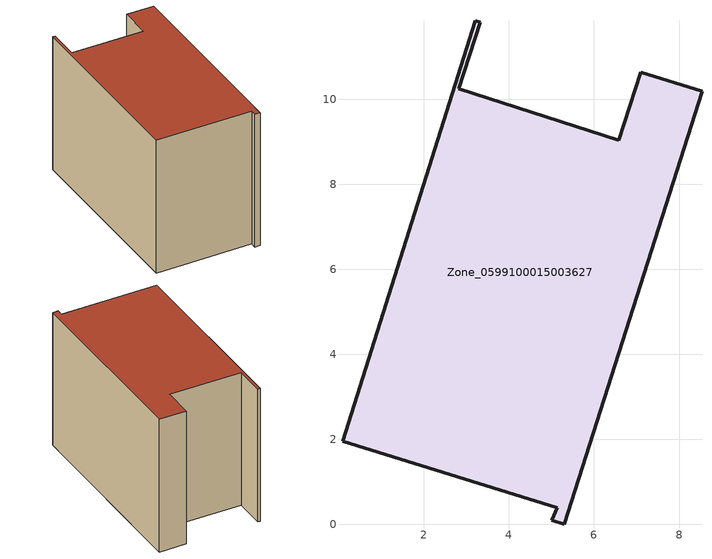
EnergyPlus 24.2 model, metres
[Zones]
Zone_0599100015003627
 floor ground (C_G): 5.13,0.39 0.08,1.96 3.2,11.85 3.33,11.81 2.82,10.24 6.58,9.03 7.09,10.64 8.54,10.19 5.3,0 5.01,0.09 z0.86
 wall outside (C_F): 7.09,10.64 6.58,9.03 2.82,10.24 3.33,11.81 3.2,11.85 0.08,1.96 5.13,0.39 5.01,0.09 5.3,0 8.54,10.19 7.09,10.64 z0.86:8.56
 roof outside (C_R): 0.08,1.96 5.13,0.39 5.01,0.09 5.3,0 8.54,10.19 7.09,10.64 6.58,9.03 2.82,10.24 3.33,11.81 3.2,11.85 z8.56
[BUILDING]
Pand.0599100015003627: North Axis=0; Terrain=City; Loads Convergence Tolerance Value=0.04; Temperature Convergence Tolerance Value=0.4; Solar Distribution=FullExterior; Maximum Number of Warmup Days=25; Minimum Number of Warmup Days=1
[Site:Location]
Rotterdam.The.Hague.AP_ZH_NLD Design_Conditions: Latitude=51.96; Longitude=4.45; Time Zone=1; Elevation=-4.5
[SITE:GROUNDTEMPERATURE:BUILDINGSURFACE]
18, 18, 18, 18, 18, 18, 18, 18, 18, 18, 18, 18
[MATERIAL] Thermal Absorptance=0.9; Solar Absorptance=0.7; Visible Absorptance=0.7
Name | Roughness | Thickness | Conductivity | Density | Specific Heat
G.TI.1965-1974 | MediumSmooth | 0.15 | 0.882353 | 540 | 1210
F.TI.1965-1974 | Rough | 0.3 | 0.697674 | 1920 | 840
R.TI.1965-1974 | MediumRough | 0.2 | 0.232558 | 1500 | 1000
[CONSTRUCTION]
C_G: G.TI.1965-1974
C_F: F.TI.1965-1974
C_R: R.TI.1965-1974
[ZONE]
Zone_0599100015003627: Type=1; Multiplier=1; Ceiling Height=Autocalculate; Volume=Autocalculate; Floor Area=autocalculate; Part of Total Floor Area=Yes
[ZONEINFILTRATION:DESIGNFLOWRATE]
Infil_Zone_0599100015003627: Zone or ZoneList or Space or SpaceList=Zone_0599100015003627; Schedule=AlwaysOn; Design Flow Rate Calculation Method=Flow/Area; Flow Rate per Floor Area=0.003; Constant Term Coefficient=1; Temperature Term Coefficient=0; Velocity Term Coefficient=0; Velocity Squared Term Coefficient=0
[HVACTEMPLATE:ZONE:IDEALLOADSAIRSYSTEM]
Zone_0599100015003627: Maximum Heating Supply Air Temperature=50; Minimum Cooling Supply Air Temperature=13; Maximum Heating Supply Air Humidity Ratio=0.0156; Minimum Cooling Supply Air Humidity Ratio=0.0077; Heating Limit=NoLimit; Cooling Limit=NoLimit; Dehumidification Control Type=ConstantSensibleHeatRatio; Cooling Sensible Heat Ratio=0.7; Dehumidification Setpoint=60; Humidification Control Type=None; Humidification Setpoint=30; Outdoor Air Method=None; Outdoor Air Flow Rate per Person=0.00944; Outdoor Air Flow Rate per Zone Floor Area=0; Outdoor Air Flow Rate per Zone=0; Demand Controlled Ventilation Type=None; Outdoor Air Economizer Type=NoEconomizer; Heat Recovery Type=None; Sensible Heat Recovery Effectiveness=0.7; Latent Heat Recovery Effectiveness=0.65
[ZONECONTROL:THERMOSTAT]
ThermostatControl_Zone_0599100015003627: Zone or ZoneList=Zone_0599100015003627; Control Type Schedule=DualSetpointControlType; Control 1=Thermostat_Zone_0599100015003627; Temperature Difference Between Cutout And Setpoint=0
[THERMOSTATSETPOINT:DUALSETPOINT]
Thermostat_Zone_0599100015003627: Heating Setpoint Temperature Schedule=HeatingSetpoint_Zone_0599100015003627; Cooling Setpoint Temperature Schedule=CoolingSetpoint_Zone_0599100015003627
[SCHEDULE:COMPACT]
HeatingSetpoint_Zone_0599100015003627: Through: 12/31, For: AllDays, Until: 24:00, 21
CoolingSetpoint_Zone_0599100015003627: Through: 12/31, For: AllDays, Until: 24:00, 24
DualSetpointControlType: Through: 12/31, For: AllDays, Until: 24:00, 4
AlwaysOn: Through: 12/31, For: AllDays, Until: 24:00, 1
